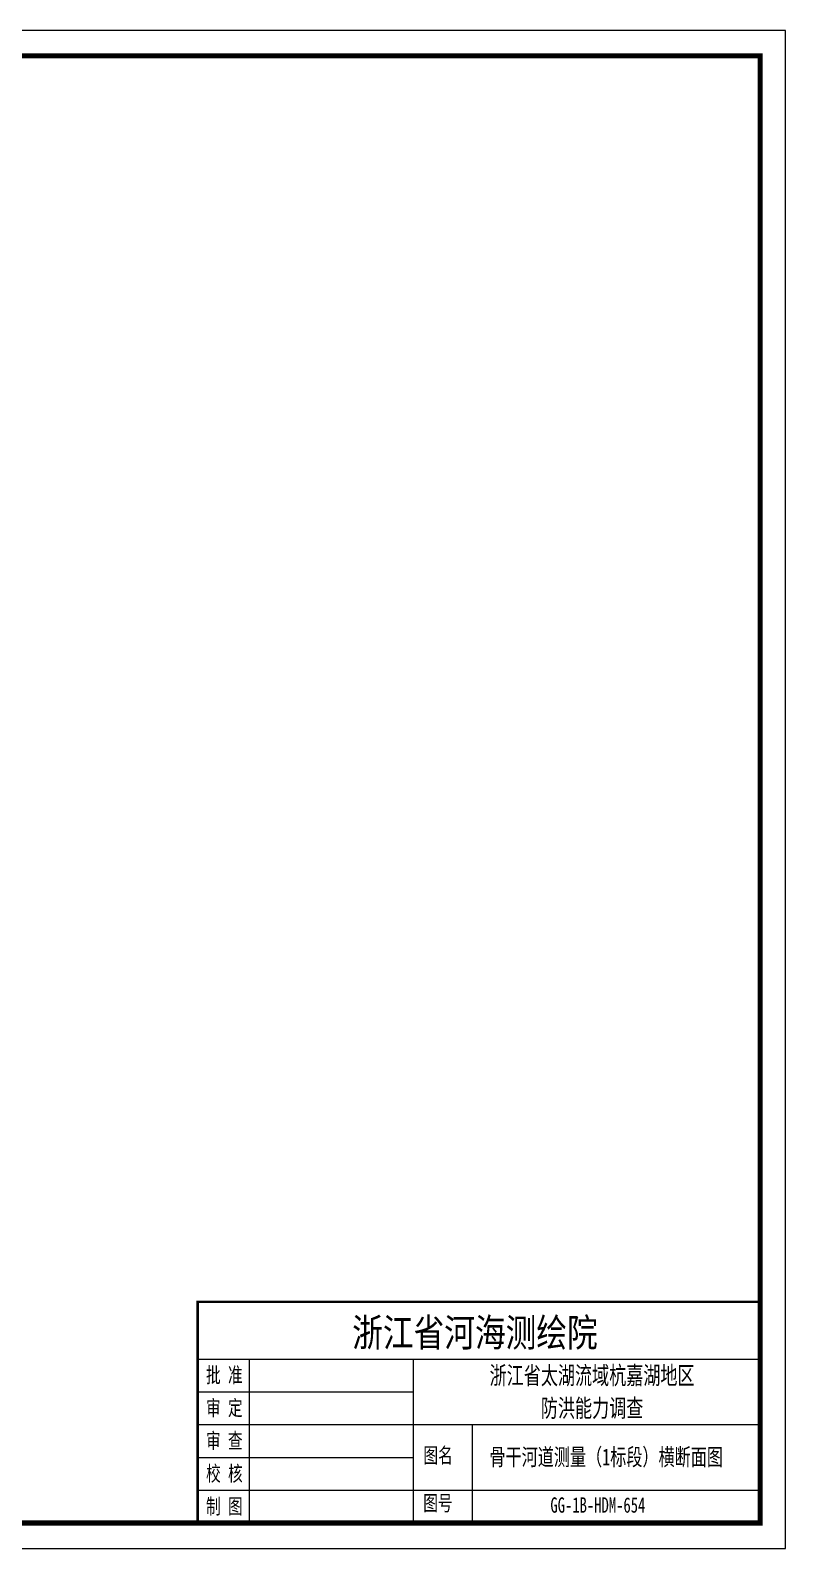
# Model space of a CAD drawing. Header units: millimetres. Extents: x 519117 to 522689, y 3371934 to 3372232.
# Drawn here: x 520739.8 to 520887.6, y 3371934.4 to 3372231.4 of the extents above; entities that cross this region are included whole.
import ezdxf
from ezdxf.enums import TextEntityAlignment as Align

# ---------------------------------------------------------------- set-up
doc = ezdxf.new("R2010")
doc.units = ezdxf.units.MM
doc.header["$LTSCALE"] = 0.4
doc.header["$MEASUREMENT"] = 0
doc.layers.add('TEXT', color=7, linetype='Continuous')
doc.layers.add('图框', color=7, linetype='Continuous')
doc.styles.add('tk2', font='SimSun.ttf', dxfattribs={"width": 0.8})

msp = doc.modelspace()

# ---------------------------------------------------------------- linework, layer by layer
at = {"lineweight": 100, "const_width": 0.5}
msp.add_lwpolyline([(520882.57, 3371982.67), (520772.57, 3371982.67), (520772.57, 3371939.39), (520882.57, 3371939.39), (520882.57, 3371982.67)], dxfattribs=at)
at = {"layer": 'TEXT', "color": 0}
for p, q in [((520772.57, 3371971.47, 0), (520882.57, 3371971.47, 0)), ((520782.65, 3371971.47, 0), (520782.65, 3371945.8, 0)), ((520814.74, 3371971.47, 0), (520814.74, 3371945.8, 0)), ((520772.57, 3371965.05, 0), (520814.74, 3371965.05, 0)), ((520772.57, 3371958.64, 0), (520814.74, 3371958.64, 0)), ((520814.74, 3371958.64, 0), (520882.57, 3371958.64, 0)), ((520826.22, 3371958.64, 0), (520826.22, 3371939.39, 0)), ((520772.57, 3371952.22, 0), (520814.74, 3371952.22, 0)), ((520772.57, 3371945.8, 0), (520882.57, 3371945.8, 0)), ((520782.65, 3371945.8, 0), (520782.65, 3371939.39, 0)), ((520814.74, 3371945.8, 0), (520814.74, 3371939.39, 0))]:
    msp.add_line(p, q, dxfattribs=at)
at = {"layer": '图框', "flags": 128}
msp.add_lwpolyline([(520467.57, 3371934.39), (520887.57, 3371934.39), (520887.57, 3372231.39), (520467.57, 3372231.39)], close=True, dxfattribs=at)
at = {"layer": '图框', "const_width": 1, "flags": 128}
msp.add_lwpolyline([(520492.57, 3371939.39), (520882.57, 3371939.39), (520882.57, 3372226.39), (520492.57, 3372226.39)], close=True, dxfattribs=at)

# ---------------------------------------------------------------- texts
at = {"layer": 'TEXT', "color": 7, "ltscale": 8, "style": 'tk2'}
for tag, p, s, height, width in [('浙江省河海测绘院', (520802.79, 3371973.9, 0), '（单位名称）', 5.5, 0.8), ('批 准', (520774.19, 3371966.84, 0), '批准', 3, 0.7), ('审 定', (520774.19, 3371960.42, 0), '审定', 3, 0.7), ('审 查', (520774.19, 3371954.01, 0), '审 查', 3, 0.7), ('图名', (520816.73, 3371951.13, 0), '审查', 3, 0.7), ('校 核', (520774.19, 3371947.59, 0), '校 核', 3, 0.7), ('图号', (520816.68, 3371941.8, 0), '图号', 3, 0.7), ('制 图', (520774.19, 3371941.17, 0), '制 图', 3, 0.7)]:
    msp.add_attdef(tag, p, s, height=height, dxfattribs=dict(at, width=width))
at = {"layer": 'TEXT', "color": 0, "style": 'tk2', "width": 0.7}
for tag, text, height, p in [('浙江省太湖流域杭嘉湖地区', '浙江省太湖流域杭嘉湖地区', 3.5, (520849.71, 3371968.28, -206.67)), ('防洪能力调查', '防洪能力调查', 3.5, (520849.71, 3371961.89, -206.67)), ('骨干河道测量（1标段）横断面图', '骨干河道测量（1标段）横断面图', 3.3, (520852.47, 3371952.32, -206.67)), ('GG-1B-HDM-654', 'GG-1B-HDM-001', 3, (520850.84, 3371942.92, -206.67))]:
    msp.add_attdef(tag, text=text, height=height, dxfattribs=at).set_placement(p, align=Align.MIDDLE_CENTER)

doc.saveas('drawing.dxf')
